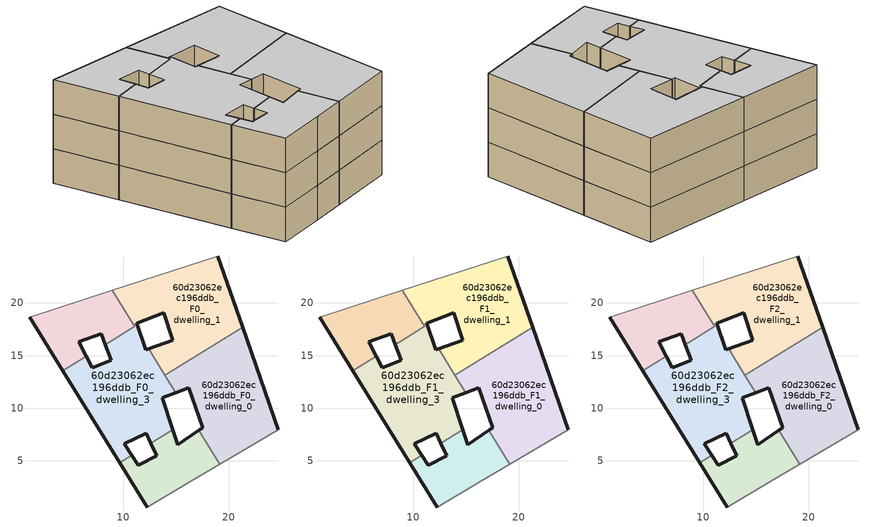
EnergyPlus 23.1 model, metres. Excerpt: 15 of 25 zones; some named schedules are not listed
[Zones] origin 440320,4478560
60d23062ec196ddb_F0_dwelling_0
 floor ground (EU_floor_Construction): 24.67,7.98 21.3,17.67 13.94,13.12 14.95,11.48 16.21,11.94 17.51,8.13 17.16,7.9 19.14,4.71 z0
 wall outside (EU_wall_Construction): 21.3,17.67 24.67,7.98 / 17.16,7.9 17.51,8.13 16.21,11.94 14.95,11.48 z0:3
 wall adiabatic (EU_wall_Construction): 24.67,7.98 19.14,4.71 z0:3
 wall to 60d23062ec196ddb_F0_dwelling_1 (EU_wall_Construction): 13.94,13.12 21.3,17.67 z0:3
 wall to 60d23062ec196ddb_F0_dwelling_3 (EU_wall_Construction): 14.95,11.48 13.94,13.12 z0:3
 wall to 60d23062ec196ddb_F0_dwelling_2 (EU_wall_Construction): 19.14,4.71 17.16,7.9 z0:3
60d23062ec196ddb_F0_dwelling_1
 floor ground (EU_floor_Construction): 21.3,17.67 18.93,24.45 8.95,21.2 10.95,17.96 13.84,19.05 14.68,16.43 12.38,15.65 13.94,13.12 z0
 wall outside (EU_wall_Construction): 18.93,24.45 21.3,17.67 / 12.38,15.65 14.68,16.43 13.84,19.05 z0:3
 wall adiabatic (EU_wall_Construction): 8.95,21.2 18.93,24.45 z0:3
 wall to 60d23062ec196ddb_F0_dwelling_3 (EU_wall_Construction): 13.84,19.05 10.95,17.96 / 13.94,13.12 12.38,15.65 z0:3
 wall to 60d23062ec196ddb_F0_dwelling_4 (EU_wall_Construction): 10.95,17.96 8.95,21.2 z0:3
60d23062ec196ddb_F0_dwelling_2
 floor ground (EU_floor_Construction): 16.37,3.07 19.14,4.71 17.16,7.9 15.15,6.56 14.69,7.96 12.61,6.67 13.17,5.48 11.39,4.6 10.79,5.55 9.65,4.84 12.25,0.63 z0
 wall outside (EU_wall_Construction): 10.79,5.55 11.39,4.6 13.17,5.48 12.61,6.67 / 14.69,7.96 15.15,6.56 17.16,7.9 / 12.25,0.63 9.65,4.84 z0:3
 wall adiabatic (EU_wall_Construction): 19.14,4.71 16.37,3.07 12.25,0.63 z0:3
 wall to 60d23062ec196ddb_F0_dwelling_3 (EU_wall_Construction): 12.61,6.67 14.69,7.96 / 9.65,4.84 10.79,5.55 z0:3
60d23062ec196ddb_F0_dwelling_3
 floor ground (EU_floor_Construction): 12.61,6.67 14.69,7.96 13.67,11.01 14.95,11.48 12.38,15.65 12.1,15.55 11.24,18.07 13.84,19.05 10.95,17.96 11.06,17.77 8.27,16.04 8.82,14.56 7.05,13.86 6.48,14.94 4.26,13.57 9.65,4.84 10.79,5.55 10.08,6.66 12.16,7.63 z0
 wall outside (EU_wall_Construction): 13.84,19.05 11.24,18.07 12.1,15.55 12.38,15.65 / 14.95,11.48 13.67,11.01 14.69,7.96 / 12.61,6.67 12.16,7.63 10.08,6.66 10.79,5.55 / 9.65,4.84 4.26,13.57 / 6.48,14.94 7.05,13.86 8.82,14.56 8.27,16.04 z0:3
 wall to 60d23062ec196ddb_F0_dwelling_4 (EU_wall_Construction): 8.27,16.04 11.06,17.77 / 4.26,13.57 6.48,14.94 / 11.07,17.77 10.95,17.96 z0:3
60d23062ec196ddb_F0_dwelling_4
 floor ground (EU_floor_Construction): 8.27,16.04 11.07,17.77 8.95,21.2 1.12,18.65 4.26,13.57 6.48,14.94 5.76,16.32 7.89,17.05 z0
 wall outside (EU_wall_Construction): 8.27,16.04 7.89,17.05 5.76,16.32 6.48,14.94 / 4.26,13.57 1.12,18.65 z0:3
 wall adiabatic (EU_wall_Construction): 1.12,18.65 8.95,21.2 z0:3
60d23062ec196ddb_F1_dwelling_0
 floor to 60d23062ec196ddb_F0_dwelling_0 (EU_floor_Construction): 24.67,7.98 21.3,17.67 13.94,13.12 14.95,11.48 16.21,11.94 17.51,8.13 17.16,7.9 19.14,4.71 z3
 wall outside (EU_wall_Construction): 21.3,17.67 24.67,7.98 / 17.16,7.9 17.51,8.13 16.21,11.94 14.95,11.48 z3:6
 wall adiabatic (EU_wall_Construction): 24.67,7.98 19.14,4.71 z3:6
 wall to 60d23062ec196ddb_F1_dwelling_1 (EU_wall_Construction): 13.94,13.12 21.3,17.67 z3:6
 wall to 60d23062ec196ddb_F1_dwelling_3 (EU_wall_Construction): 14.95,11.48 13.94,13.12 z3:6
 wall to 60d23062ec196ddb_F1_dwelling_2 (EU_wall_Construction): 19.14,4.71 17.16,7.9 z3:6
60d23062ec196ddb_F1_dwelling_1
 floor to 60d23062ec196ddb_F0_dwelling_1 (EU_floor_Construction): 21.3,17.67 18.93,24.45 8.95,21.2 10.95,17.96 13.84,19.05 14.68,16.43 12.38,15.65 13.94,13.12 z3
 wall outside (EU_wall_Construction): 18.93,24.45 21.3,17.67 / 12.38,15.65 14.68,16.43 13.84,19.05 z3:6
 wall adiabatic (EU_wall_Construction): 8.95,21.2 18.93,24.45 z3:6
 wall to 60d23062ec196ddb_F1_dwelling_3 (EU_wall_Construction): 13.84,19.05 10.95,17.96 / 13.94,13.12 12.38,15.65 z3:6
 wall to 60d23062ec196ddb_F1_dwelling_4 (EU_wall_Construction): 10.95,17.96 8.95,21.2 z3:6
60d23062ec196ddb_F1_dwelling_2
 floor to 60d23062ec196ddb_F0_dwelling_2 (EU_floor_Construction): 16.37,3.07 19.14,4.71 17.16,7.9 15.15,6.56 14.69,7.96 12.61,6.67 13.17,5.48 11.39,4.6 10.79,5.55 9.65,4.84 12.25,0.63 z3
 wall outside (EU_wall_Construction): 10.79,5.55 11.39,4.6 13.17,5.48 12.61,6.67 / 14.69,7.96 15.15,6.56 17.16,7.9 / 12.25,0.63 9.65,4.84 z3:6
 wall adiabatic (EU_wall_Construction): 19.14,4.71 16.37,3.07 12.25,0.63 z3:6
 wall to 60d23062ec196ddb_F1_dwelling_3 (EU_wall_Construction): 12.61,6.67 14.69,7.96 / 9.65,4.84 10.79,5.55 z3:6
60d23062ec196ddb_F1_dwelling_3
 floor to 60d23062ec196ddb_F0_dwelling_3 (EU_floor_Construction): 12.61,6.67 14.69,7.96 13.67,11.01 14.95,11.48 12.38,15.65 12.1,15.55 11.24,18.07 13.84,19.05 10.95,17.96 11.06,17.77 8.27,16.04 8.82,14.56 7.05,13.86 6.48,14.94 4.26,13.57 9.65,4.84 10.79,5.55 10.08,6.66 12.16,7.63 z3
 wall outside (EU_wall_Construction): 13.84,19.05 11.24,18.07 12.1,15.55 12.38,15.65 / 14.95,11.48 13.67,11.01 14.69,7.96 / 12.61,6.67 12.16,7.63 10.08,6.66 10.79,5.55 / 9.65,4.84 4.26,13.57 / 6.48,14.94 7.05,13.86 8.82,14.56 8.27,16.04 z3:6
 wall to 60d23062ec196ddb_F1_dwelling_4 (EU_wall_Construction): 8.27,16.04 11.06,17.77 / 4.26,13.57 6.48,14.94 / 11.07,17.77 10.95,17.96 z3:6
60d23062ec196ddb_F1_dwelling_4
 floor to 60d23062ec196ddb_F0_dwelling_4 (EU_floor_Construction): 8.27,16.04 11.06,17.77 8.95,21.2 1.12,18.65 4.26,13.57 6.48,14.94 5.76,16.32 7.88,17.05 z3
 wall outside (EU_wall_Construction): 8.27,16.04 7.89,17.05 5.76,16.32 6.48,14.94 / 4.26,13.57 1.12,18.65 z3:6
 wall adiabatic (EU_wall_Construction): 1.12,18.65 8.95,21.2 z3:6
60d23062ec196ddb_F2_dwelling_0
 floor to 60d23062ec196ddb_F1_dwelling_0 (EU_floor_Construction): 24.67,7.98 21.3,17.67 13.94,13.12 14.95,11.48 16.21,11.94 17.51,8.13 17.16,7.9 19.14,4.71 z6
 wall outside (EU_wall_Construction): 21.3,17.67 24.67,7.98 / 17.16,7.9 17.51,8.13 16.21,11.94 14.95,11.48 z6:9
 wall adiabatic (EU_wall_Construction): 24.67,7.98 19.14,4.71 z6:9
 wall to 60d23062ec196ddb_F2_dwelling_1 (EU_wall_Construction): 13.94,13.12 21.3,17.67 z6:9
 wall to 60d23062ec196ddb_F2_dwelling_3 (EU_wall_Construction): 14.95,11.48 13.94,13.12 z6:9
 wall to 60d23062ec196ddb_F2_dwelling_2 (EU_wall_Construction): 19.14,4.71 17.16,7.9 z6:9
 ceiling to 60d23062ec196ddb_F3_dwelling_0 (EU_floor_Construction): 21.3,17.67 24.67,7.98 19.14,4.71 17.16,7.9 17.51,8.13 16.21,11.94 14.95,11.48 13.94,13.12 z9
60d23062ec196ddb_F2_dwelling_1
 floor to 60d23062ec196ddb_F1_dwelling_1 (EU_floor_Construction): 21.3,17.67 18.93,24.45 8.95,21.2 10.95,17.96 13.84,19.05 14.68,16.43 12.38,15.65 13.94,13.12 z6
 wall outside (EU_wall_Construction): 18.93,24.45 21.3,17.67 / 12.38,15.65 14.68,16.43 13.84,19.05 z6:9
 wall adiabatic (EU_wall_Construction): 8.95,21.2 18.93,24.45 z6:9
 wall to 60d23062ec196ddb_F2_dwelling_3 (EU_wall_Construction): 13.84,19.05 10.95,17.96 / 13.94,13.12 12.38,15.65 z6:9
 wall to 60d23062ec196ddb_F2_dwelling_4 (EU_wall_Construction): 10.95,17.96 8.95,21.2 z6:9
 ceiling to 60d23062ec196ddb_F3_dwelling_1 (EU_floor_Construction): 18.93,24.45 21.3,17.67 13.94,13.12 12.38,15.65 14.68,16.43 13.84,19.05 10.95,17.96 8.95,21.2 z9
60d23062ec196ddb_F2_dwelling_2
 floor to 60d23062ec196ddb_F1_dwelling_2 (EU_floor_Construction): 16.37,3.07 19.14,4.71 17.16,7.9 15.15,6.56 14.69,7.96 12.61,6.67 13.17,5.48 11.39,4.6 10.79,5.55 9.65,4.84 12.25,0.63 z6
 wall outside (EU_wall_Construction): 10.79,5.55 11.39,4.6 13.17,5.48 12.61,6.67 / 14.69,7.96 15.15,6.56 17.16,7.9 / 12.25,0.63 9.65,4.84 z6:9
 wall adiabatic (EU_wall_Construction): 19.14,4.71 16.37,3.07 12.25,0.63 z6:9
 wall to 60d23062ec196ddb_F2_dwelling_3 (EU_wall_Construction): 12.61,6.67 14.69,7.96 / 9.65,4.84 10.79,5.55 z6:9
 ceiling to 60d23062ec196ddb_F3_dwelling_2 (EU_floor_Construction): 17.16,7.9 19.14,4.71 16.37,3.07 12.25,0.63 9.65,4.84 10.79,5.55 11.39,4.6 13.17,5.48 12.61,6.67 14.69,7.96 15.15,6.56 z9
60d23062ec196ddb_F2_dwelling_3
 floor to 60d23062ec196ddb_F1_dwelling_3 (EU_floor_Construction): 12.61,6.67 14.69,7.96 13.67,11.01 14.95,11.48 12.38,15.65 12.1,15.55 11.24,18.07 13.84,19.05 10.95,17.96 11.06,17.77 8.27,16.04 8.82,14.56 7.05,13.86 6.48,14.94 4.26,13.57 9.65,4.84 10.79,5.55 10.08,6.66 12.16,7.63 z6
 wall outside (EU_wall_Construction): 13.84,19.05 11.24,18.07 12.1,15.55 12.38,15.65 / 14.95,11.48 13.67,11.01 14.69,7.96 / 12.61,6.67 12.16,7.63 10.08,6.66 10.79,5.55 / 9.65,4.84 4.26,13.57 / 6.48,14.94 7.05,13.86 8.82,14.56 8.27,16.04 z6:9
 wall to 60d23062ec196ddb_F2_dwelling_4 (EU_wall_Construction): 8.27,16.04 11.06,17.77 / 4.26,13.57 6.48,14.94 / 11.07,17.77 10.95,17.96 z6:9
 ceiling to 60d23062ec196ddb_F3_dwelling_3 (EU_floor_Construction): 13.84,19.05 11.24,18.07 12.1,15.55 12.38,15.65 14.95,11.48 13.67,11.01 14.69,7.96 12.61,6.67 12.16,7.63 10.08,6.66 10.79,5.55 9.65,4.84 4.26,13.57 6.48,14.94 7.05,13.86 8.82,14.56 8.27,16.04 11.06,17.77 10.95,17.96 z9
60d23062ec196ddb_F2_dwelling_4
 floor to 60d23062ec196ddb_F1_dwelling_4 (EU_floor_Construction): 8.27,16.04 11.06,17.77 8.95,21.2 1.12,18.65 4.26,13.57 6.48,14.94 5.76,16.32 7.88,17.05 z6
 wall outside (EU_wall_Construction): 8.27,16.04 7.89,17.05 5.76,16.32 6.48,14.94 / 4.26,13.57 1.12,18.65 z6:9
 wall adiabatic (EU_wall_Construction): 1.12,18.65 8.95,21.2 z6:9
 ceiling to 60d23062ec196ddb_F3_dwelling_4 (EU_floor_Construction): 8.95,21.2 11.06,17.77 8.27,16.04 7.88,17.05 5.76,16.32 6.48,14.94 4.26,13.57 1.12,18.65 z9
[Building]
EU S2 Campaign: North Axis=0; Terrain=City; Solar Distribution=FullExterior
[Site:Location]
Madrid: Latitude=40.5; Longitude=-3.5; Time Zone=1; Elevation=609
[SizingPeriod:WeatherFileDays]
AnnualSizingPeriod: Begin Month=1; Begin Day of Month=1; End Month=12; End Day of Month=31; Day of Week for Start Day=Monday; Use Weather File Daylight Saving Period=No; Use Weather File Rain and Snow Indicators=No
[MATERIAL]
EU_InternalMass_Material: Roughness=MediumRough; Thickness=0.1; Conductivity=1; Density=1800; Specific Heat=900; Thermal Absorptance=0.9; Solar Absorptance=0.7; Visible Absorptance=0.7
[MATERIAL:NOMASS] Roughness=MediumRough; Thermal Absorptance=0.9; Solar Absorptance=0.7; Visible Absorptance=0.7
Name | Thermal Resistance
EU_wall_NoMass | 0.419739
EU_floor_NoMass | 0.608284
[CONSTRUCTION]
EU_wall_Construction: EU_wall_NoMass
EU_floor_Construction: EU_floor_NoMass
EU_InternalMass_Construction: EU_InternalMass_Material
[ZONE] Type=1; Multiplier=1; Ceiling Height=autocalculate; Floor Area=autocalculate; Part of Total Floor Area=Yes
Name | Volume
60d23062ec196ddb_F0_dwelling_0; 60d23062ec196ddb_F1_dwelling_0; 60d23062ec196ddb_F2_dwelling_0 | 214.547
60d23062ec196ddb_F0_dwelling_1; 60d23062ec196ddb_F1_dwelling_1; 60d23062ec196ddb_F2_dwelling_1 | 213.861
60d23062ec196ddb_F0_dwelling_2; 60d23062ec196ddb_F1_dwelling_2; 60d23062ec196ddb_F2_dwelling_2 | 103.873
60d23062ec196ddb_F0_dwelling_3; 60d23062ec196ddb_F1_dwelling_3; 60d23062ec196ddb_F2_dwelling_3 | 214.414
60d23062ec196ddb_F0_dwelling_4; 60d23062ec196ddb_F1_dwelling_4; 60d23062ec196ddb_F2_dwelling_4 | 111.457
[INTERNALMASS] Construction=EU_InternalMass_Construction
Name | Zone or ZoneList | Surface Area
60d23062ec196ddb_F0_dwelling_0_EU_InternalMass | 60d23062ec196ddb_F0_dwelling_0 | 71.5157
60d23062ec196ddb_F0_dwelling_1_EU_InternalMass | 60d23062ec196ddb_F0_dwelling_1 | 71.2872
60d23062ec196ddb_F0_dwelling_2_EU_InternalMass | 60d23062ec196ddb_F0_dwelling_2 | 34.6243
60d23062ec196ddb_F0_dwelling_3_EU_InternalMass | 60d23062ec196ddb_F0_dwelling_3 | 71.4715
60d23062ec196ddb_F0_dwelling_4_EU_InternalMass | 60d23062ec196ddb_F0_dwelling_4 | 37.1525
60d23062ec196ddb_F1_dwelling_0_EU_InternalMass | 60d23062ec196ddb_F1_dwelling_0 | 71.5157
60d23062ec196ddb_F1_dwelling_1_EU_InternalMass | 60d23062ec196ddb_F1_dwelling_1 | 71.2872
60d23062ec196ddb_F1_dwelling_2_EU_InternalMass | 60d23062ec196ddb_F1_dwelling_2 | 34.6243
60d23062ec196ddb_F1_dwelling_3_EU_InternalMass | 60d23062ec196ddb_F1_dwelling_3 | 71.4715
60d23062ec196ddb_F1_dwelling_4_EU_InternalMass | 60d23062ec196ddb_F1_dwelling_4 | 37.1525
60d23062ec196ddb_F2_dwelling_0_EU_InternalMass | 60d23062ec196ddb_F2_dwelling_0 | 71.5157
60d23062ec196ddb_F2_dwelling_1_EU_InternalMass | 60d23062ec196ddb_F2_dwelling_1 | 71.2872
60d23062ec196ddb_F2_dwelling_2_EU_InternalMass | 60d23062ec196ddb_F2_dwelling_2 | 34.6243
60d23062ec196ddb_F2_dwelling_3_EU_InternalMass | 60d23062ec196ddb_F2_dwelling_3 | 71.4715
60d23062ec196ddb_F2_dwelling_4_EU_InternalMass | 60d23062ec196ddb_F2_dwelling_4 | 37.1525
[OTHEREQUIPMENT] Fuel Type=Electricity; Design Level Calculation Method=Watts/Area; Power per Zone Floor Area=1; Fraction Latent=0; Fraction Radiant=0; Fraction Lost=0; Carbon Dioxide Generation Rate=0; EndUse Subcategory=EU_Step8_InternalGains
Name | Zone or ZoneList or Space or SpaceList | Schedule
EU_Step8_InternalGain_60d23062ec196ddb_F0_dwelling_0_f000 | 60d23062ec196ddb_F0_dwelling_0 | EU_Step8_GainSchedule_60d23062ec196ddb_F0_dwelling_0_f000
EU_Step8_InternalGain_60d23062ec196ddb_F0_dwelling_1_f000 | 60d23062ec196ddb_F0_dwelling_1 | EU_Step8_GainSchedule_60d23062ec196ddb_F0_dwelling_1_f000
EU_Step8_InternalGain_60d23062ec196ddb_F0_dwelling_2_f000 | 60d23062ec196ddb_F0_dwelling_2 | EU_Step8_GainSchedule_60d23062ec196ddb_F0_dwelling_2_f000
EU_Step8_InternalGain_60d23062ec196ddb_F0_dwelling_3_f000 | 60d23062ec196ddb_F0_dwelling_3 | EU_Step8_GainSchedule_60d23062ec196ddb_F0_dwelling_3_f000
EU_Step8_InternalGain_60d23062ec196ddb_F0_dwelling_4_f000 | 60d23062ec196ddb_F0_dwelling_4 | EU_Step8_GainSchedule_60d23062ec196ddb_F0_dwelling_4_f000
EU_Step8_InternalGain_60d23062ec196ddb_F1_dwelling_0_f000 | 60d23062ec196ddb_F1_dwelling_0 | EU_Step8_GainSchedule_60d23062ec196ddb_F1_dwelling_0_f000
EU_Step8_InternalGain_60d23062ec196ddb_F1_dwelling_1_f000 | 60d23062ec196ddb_F1_dwelling_1 | EU_Step8_GainSchedule_60d23062ec196ddb_F1_dwelling_1_f000
EU_Step8_InternalGain_60d23062ec196ddb_F1_dwelling_2_f000 | 60d23062ec196ddb_F1_dwelling_2 | EU_Step8_GainSchedule_60d23062ec196ddb_F1_dwelling_2_f000
EU_Step8_InternalGain_60d23062ec196ddb_F1_dwelling_3_f000 | 60d23062ec196ddb_F1_dwelling_3 | EU_Step8_GainSchedule_60d23062ec196ddb_F1_dwelling_3_f000
EU_Step8_InternalGain_60d23062ec196ddb_F1_dwelling_4_f000 | 60d23062ec196ddb_F1_dwelling_4 | EU_Step8_GainSchedule_60d23062ec196ddb_F1_dwelling_4_f000
EU_Step8_InternalGain_60d23062ec196ddb_F2_dwelling_0_f000 | 60d23062ec196ddb_F2_dwelling_0 | EU_Step8_GainSchedule_60d23062ec196ddb_F2_dwelling_0_f000
EU_Step8_InternalGain_60d23062ec196ddb_F2_dwelling_1_f000 | 60d23062ec196ddb_F2_dwelling_1 | EU_Step8_GainSchedule_60d23062ec196ddb_F2_dwelling_1_f000
EU_Step8_InternalGain_60d23062ec196ddb_F2_dwelling_2_f000 | 60d23062ec196ddb_F2_dwelling_2 | EU_Step8_GainSchedule_60d23062ec196ddb_F2_dwelling_2_f000
EU_Step8_InternalGain_60d23062ec196ddb_F2_dwelling_3_f000 | 60d23062ec196ddb_F2_dwelling_3 | EU_Step8_GainSchedule_60d23062ec196ddb_F2_dwelling_3_f000
EU_Step8_InternalGain_60d23062ec196ddb_F2_dwelling_4_f000 | 60d23062ec196ddb_F2_dwelling_4 | EU_Step8_GainSchedule_60d23062ec196ddb_F2_dwelling_4_f000
[ZONEVENTILATION:DESIGNFLOWRATE] Schedule=EU_AlwaysOn; Design Flow Rate Calculation Method=AirChanges/Hour; Air Changes per Hour=0.703302; Ventilation Type=Natural; Fan Pressure Rise=0; Fan Total Efficiency=1; Constant Term Coefficient=1; Temperature Term Coefficient=0; Velocity Term Coefficient=0; Velocity Squared Term Coefficient=0; Minimum Indoor Temperature=-100; Maximum Indoor Temperature=100; Delta Temperature=-100; Minimum Outdoor Temperature=-100; Maximum Outdoor Temperature=100; Maximum Wind Speed=40
Name | Zone or ZoneList or Space or SpaceList
EU_ConstantAir_60d23062ec196ddb_F0_dwelling_0 | 60d23062ec196ddb_F0_dwelling_0
EU_ConstantAir_60d23062ec196ddb_F0_dwelling_1 | 60d23062ec196ddb_F0_dwelling_1
EU_ConstantAir_60d23062ec196ddb_F0_dwelling_2 | 60d23062ec196ddb_F0_dwelling_2
EU_ConstantAir_60d23062ec196ddb_F0_dwelling_3 | 60d23062ec196ddb_F0_dwelling_3
EU_ConstantAir_60d23062ec196ddb_F0_dwelling_4 | 60d23062ec196ddb_F0_dwelling_4
EU_ConstantAir_60d23062ec196ddb_F1_dwelling_0 | 60d23062ec196ddb_F1_dwelling_0
EU_ConstantAir_60d23062ec196ddb_F1_dwelling_1 | 60d23062ec196ddb_F1_dwelling_1
EU_ConstantAir_60d23062ec196ddb_F1_dwelling_2 | 60d23062ec196ddb_F1_dwelling_2
EU_ConstantAir_60d23062ec196ddb_F1_dwelling_3 | 60d23062ec196ddb_F1_dwelling_3
EU_ConstantAir_60d23062ec196ddb_F1_dwelling_4 | 60d23062ec196ddb_F1_dwelling_4
EU_ConstantAir_60d23062ec196ddb_F2_dwelling_0 | 60d23062ec196ddb_F2_dwelling_0
EU_ConstantAir_60d23062ec196ddb_F2_dwelling_1 | 60d23062ec196ddb_F2_dwelling_1
EU_ConstantAir_60d23062ec196ddb_F2_dwelling_2 | 60d23062ec196ddb_F2_dwelling_2
EU_ConstantAir_60d23062ec196ddb_F2_dwelling_3 | 60d23062ec196ddb_F2_dwelling_3
EU_ConstantAir_60d23062ec196ddb_F2_dwelling_4 | 60d23062ec196ddb_F2_dwelling_4
[HVACTEMPLATE:THERMOSTAT] Constant Heating Setpoint=20; Constant Cooling Setpoint=50
EU_HeatOnly_60d23062ec196ddb_F0_dwelling_0; EU_HeatOnly_60d23062ec196ddb_F0_dwelling_1; EU_HeatOnly_60d23062ec196ddb_F0_dwelling_2; EU_HeatOnly_60d23062ec196ddb_F0_dwelling_3; EU_HeatOnly_60d23062ec196ddb_F0_dwelling_4; EU_HeatOnly_60d23062ec196ddb_F1_dwelling_0; EU_HeatOnly_60d23062ec196ddb_F1_dwelling_1; EU_HeatOnly_60d23062ec196ddb_F1_dwelling_2; EU_HeatOnly_60d23062ec196ddb_F1_dwelling_3; EU_HeatOnly_60d23062ec196ddb_F1_dwelling_4; EU_HeatOnly_60d23062ec196ddb_F2_dwelling_0; EU_HeatOnly_60d23062ec196ddb_F2_dwelling_1; EU_HeatOnly_60d23062ec196ddb_F2_dwelling_2; EU_HeatOnly_60d23062ec196ddb_F2_dwelling_3; EU_HeatOnly_60d23062ec196ddb_F2_dwelling_4; EU_HeatOnly_60d23062ec196ddb_F3_dwelling_0; EU_HeatOnly_60d23062ec196ddb_F3_dwelling_1; EU_HeatOnly_60d23062ec196ddb_F3_dwelling_2; EU_HeatOnly_60d23062ec196ddb_F3_dwelling_3; EU_HeatOnly_60d23062ec196ddb_F3_dwelling_4; EU_HeatOnly_60d23062ec196ddb_F4_dwelling_0; EU_HeatOnly_60d23062ec196ddb_F4_dwelling_1; EU_HeatOnly_60d23062ec196ddb_F4_dwelling_2; EU_HeatOnly_60d23062ec196ddb_F4_dwelling_3; EU_HeatOnly_60d23062ec196ddb_F4_dwelling_4
[HVACTEMPLATE:ZONE:IDEALLOADSAIRSYSTEM] System Availability Schedule=EU_AlwaysOn; Maximum Heating Supply Air Temperature=50; Minimum Cooling Supply Air Temperature=13; Maximum Heating Supply Air Humidity Ratio=0.0156; Minimum Cooling Supply Air Humidity Ratio=0.0077; Heating Limit=NoLimit; Cooling Limit=NoLimit; Heating Availability Schedule=EU_AlwaysOn; Cooling Availability Schedule=EU_CoolingOff; Dehumidification Control Type=ConstantSensibleHeatRatio; Cooling Sensible Heat Ratio=0.7; Dehumidification Setpoint=60; Humidification Control Type=None; Humidification Setpoint=30; Outdoor Air Method=None; Outdoor Air Flow Rate per Person=0.00944; Outdoor Air Flow Rate per Zone Floor Area=0; Outdoor Air Flow Rate per Zone=0; Demand Controlled Ventilation Type=None; Outdoor Air Economizer Type=NoEconomizer; Heat Recovery Type=None; Sensible Heat Recovery Effectiveness=0.7; Latent Heat Recovery Effectiveness=0.65
Name | Template Thermostat
60d23062ec196ddb_F0_dwelling_0 | EU_HeatOnly_60d23062ec196ddb_F0_dwelling_0
60d23062ec196ddb_F0_dwelling_1 | EU_HeatOnly_60d23062ec196ddb_F0_dwelling_1
60d23062ec196ddb_F0_dwelling_2 | EU_HeatOnly_60d23062ec196ddb_F0_dwelling_2
60d23062ec196ddb_F0_dwelling_3 | EU_HeatOnly_60d23062ec196ddb_F0_dwelling_3
60d23062ec196ddb_F0_dwelling_4 | EU_HeatOnly_60d23062ec196ddb_F0_dwelling_4
60d23062ec196ddb_F1_dwelling_0 | EU_HeatOnly_60d23062ec196ddb_F1_dwelling_0
60d23062ec196ddb_F1_dwelling_1 | EU_HeatOnly_60d23062ec196ddb_F1_dwelling_1
60d23062ec196ddb_F1_dwelling_2 | EU_HeatOnly_60d23062ec196ddb_F1_dwelling_2
60d23062ec196ddb_F1_dwelling_3 | EU_HeatOnly_60d23062ec196ddb_F1_dwelling_3
60d23062ec196ddb_F1_dwelling_4 | EU_HeatOnly_60d23062ec196ddb_F1_dwelling_4
60d23062ec196ddb_F2_dwelling_0 | EU_HeatOnly_60d23062ec196ddb_F2_dwelling_0
60d23062ec196ddb_F2_dwelling_1 | EU_HeatOnly_60d23062ec196ddb_F2_dwelling_1
60d23062ec196ddb_F2_dwelling_2 | EU_HeatOnly_60d23062ec196ddb_F2_dwelling_2
60d23062ec196ddb_F2_dwelling_3 | EU_HeatOnly_60d23062ec196ddb_F2_dwelling_3
